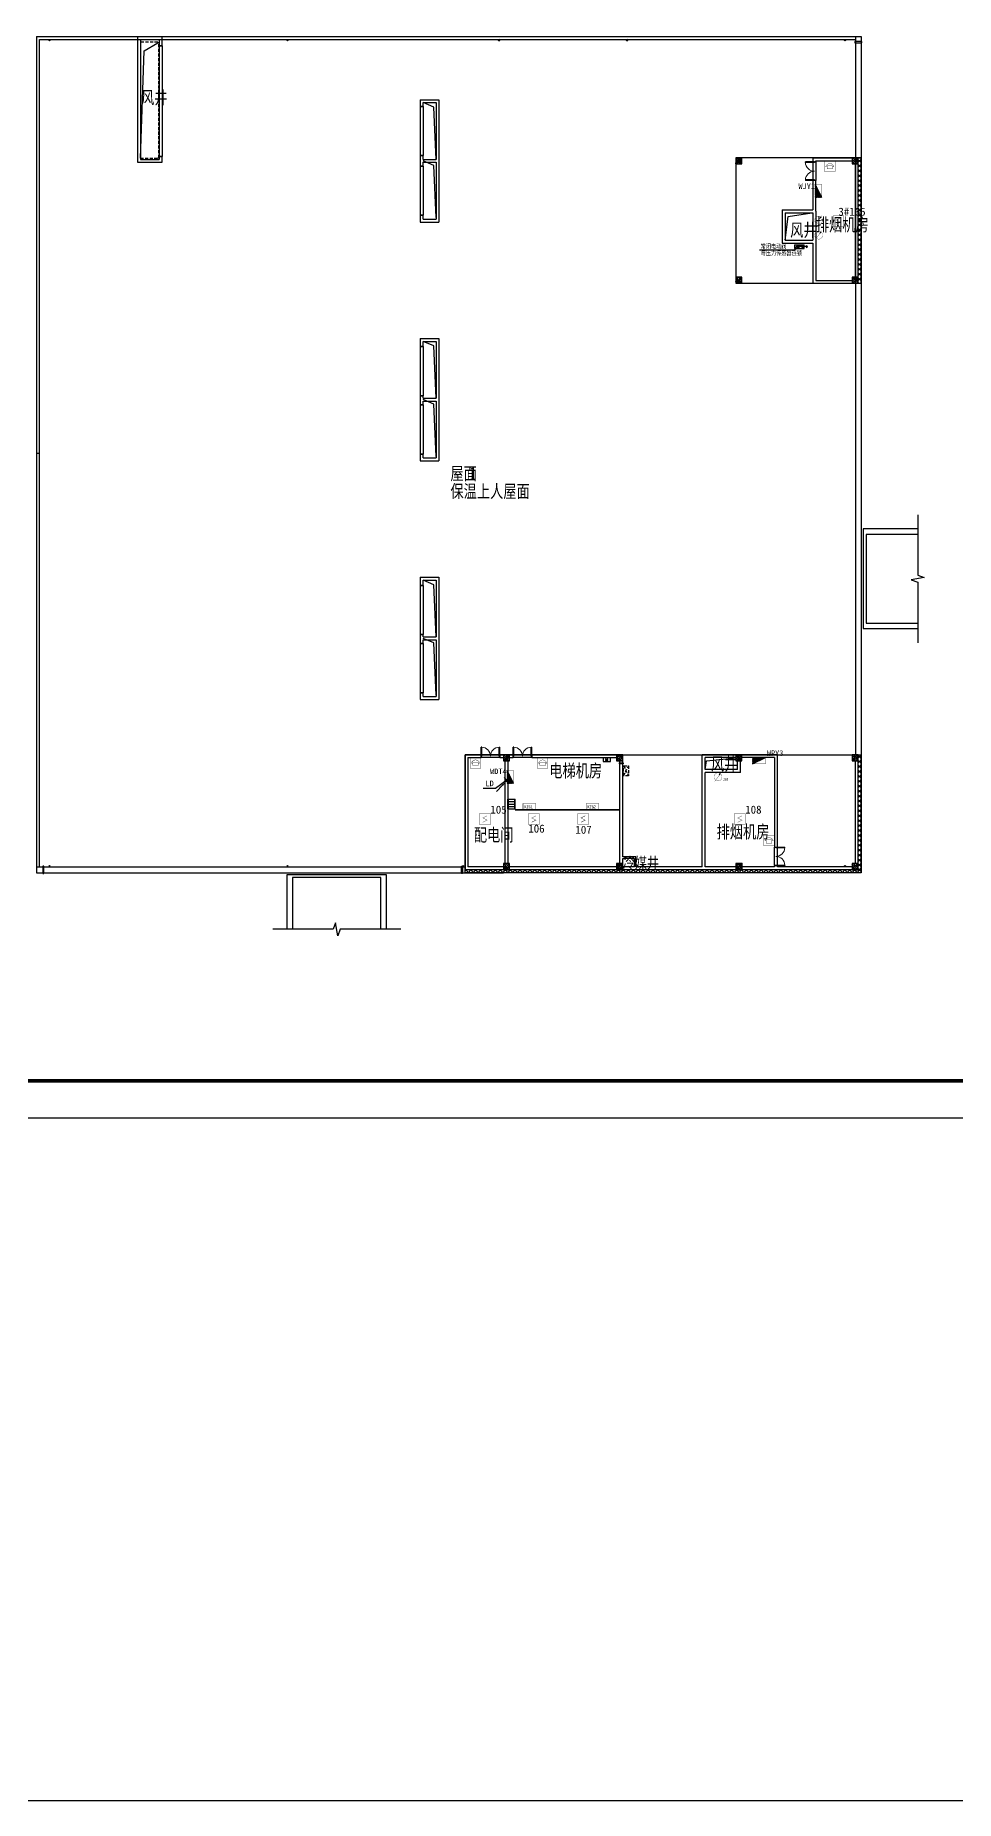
# Model space of a CAD drawing. Header units: millimetres. Extents: x -633009578 to 5705885, y -633235091 to 2571734.
# Drawn here: x 3353276 to 3428093, y 1575279 to 1718713 of the extents above; entities that cross this region are included whole.
import ezdxf
from ezdxf.enums import TextEntityAlignment as Align

# ---------------------------------------------------------------- set-up
doc = ezdxf.new("R2010")
doc.units = ezdxf.units.MM
doc.header["$LTSCALE"] = 1000
doc.header["$MEASUREMENT"] = 0
doc.linetypes.add('DASH', pattern=[0.35, 0.25, -0.1])
doc.linetypes.add('HIDDEN', pattern=[0.375, 0.25, -0.125])
doc.layers.get('0').update_dxf_attribs({"color": 9})
for name, color, linetype in [('000000000000电气', 7, 'Continuous'), ('3T_WOOD', 21, 'Continuous'), ('A-ABOV(投影线)', 154, 'HIDDEN'), ('A-COLUM(柱)', 255, 'Continuous'), ('A-DOOR(门）', 4, 'Continuous'), ('A-EQPM(设备)', 15, 'Continuous'), ('A-F-AREA(计算)', 5, 'Continuous'), ('A-HATH(填充)', 8, 'Continuous'), ('A-LM-QPM(设备)', 8, 'Continuous'), ('A-LM-RAIL(栏杆)', 167, 'Continuous'), ('A-OTHER(其它)', 192, 'Continuous'), ('A-ROOF(屋顶)', 11, 'Continuous'), ('A-ROOF-G(钢构)', 25, 'Continuous'), ('A-ST(雨水管)', 161, 'Continuous'), ('A-TEXT(房间)', 243, 'Continuous'), ('A-WALL(墙)', 255, 'Continuous'), ('A-WINDOW（窗）', 4, 'Continuous'), ('DIM_SYMB', 3, 'Continuous'), ('WALL', 9, 'Continuous'), ('电-弱电平面-箭头', 3, 'Continuous'), ('电-强电平面-标注', 3, 'Continuous'), ('设备-消防', 3, 'Continuous'), ('设备-箱柜', 3, 'Continuous'), ('院图签、封面151013$0$PUB_TITLE', 153, 'Continuous'), ('院图签、封面151013$0$图签文字', 4, 'Continuous')]:
    doc.layers.add(name, color=color, linetype=linetype)
doc.styles.add('_TCH', font='simhei.ttf', dxfattribs={"width": 0.75, "bigfont": 'hztxt.shx'})
doc.styles.add('_TCH_DIM', font='simhei.ttf', dxfattribs={"width": 0.8, "bigfont": 'hztxt.shx'})
doc.styles.add('ELEC-DIM', font='simhei.ttf')
doc.styles.add('IDQSTYLE', font='simhei.ttf', dxfattribs={"width": 0.707, "bigfont": 'hztxt.shx'})
doc.styles.add('ros', font='simhei.ttf', dxfattribs={"width": 0.8, "bigfont": 'hztxt.shx'})
doc.styles.get("Standard").update_dxf_attribs({"font": 'simhei.ttf', "bigfont": 'hztxt.shx'})
doc.styles.add('TXT', font='simhei.ttf', dxfattribs={"width": 0.8, "bigfont": 'hztxt.shx'})
doc.styles.add('宋体', font='simhei.ttf')
doc.styles.add('院图签、封面151013$0$-宋体', font='simhei.ttf', dxfattribs={"width": 0.8})
pattern_1 = [(45, (1334077.49, 677101.1), (-200.000203, 200.000203), []), (135, (1334077.49, 677101.1), (-200.000203, -200.000203), [])]

# ---------------------------------------------------------------- blocks, each defined once
blk = doc.blocks.new('HC001224')
at = {"color": 0, "linetype": 'Continuous', "const_width": 0.2}
blk.add_lwpolyline([(-3.125, 3.125), (3.125, 3.125), (3.125, -3.125), (-3.125, -3.125)], close=True, dxfattribs=at)
blk.add_lwpolyline([(1.25, 1.875), (-1.25, 0.625), (1.25, -0.625), (-1.25, -1.875)], dxfattribs=at)
at = {"color": 0, "style": 'IDQSTYLE', "width": 0.7}
blk.add_attdef('PSFHATT', (5.125, -3.125), '', height=2.5, dxfattribs=at)
blk = doc.blocks.new('00000561Cent_UP')
at = {"color": 0, "linetype": 'ByBlock', "lineweight": -2}
blk.add_line((175, -175), (-175, 175), dxfattribs=at)
for radius in [55.4, 37.5, 26.8]:
    blk.add_circle((0, 0), radius, dxfattribs=at)
blk = doc.blocks.new('00000561Cent_DN')
at = {"color": 0, "linetype": 'ByBlock', "lineweight": -2}
blk.add_line((175, 175), (-175, -175), dxfattribs=at)
for radius in [55.4, 37.5, 26.8]:
    blk.add_circle((0, 0), radius, dxfattribs=at)
blk = doc.blocks.new('00000561Cent')
blk.add_line((0, 250), (0, -250))
blk = doc.blocks.new('00000561Body')
at = {"color": 0, "linetype": 'ByBlock', "lineweight": -2}
for p, q in [((-250, -500), (-250, 500)), ((250, 500), (-250, 500)), ((250, -500), (250, 500)), ((-250, -500), (250, -500))]:
    blk.add_line(p, q, dxfattribs=at)
blk.add_line((0, 500), (0, 0))
blk = doc.blocks.new('00000561Hand')
blk.add_line((0, 250), (0, 0))
at = {"color": 0, "linetype": 'ByBlock', "lineweight": -2}
blk.add_circle((0, 350), 100, dxfattribs=at)
blk = doc.blocks.new('HC001303')
at = {"color": 0, "linetype": 'Continuous'}
blk.add_line((1.1, 1.5), (1.7, 2.6), dxfattribs=at)
at = {"color": 0, "linetype": 'Continuous', "const_width": 0.2}
blk.add_lwpolyline([(0, -3.1, 0.198912), (2.2, -2.2, 0.198912), (3.1, 0, 0.198912), (2.2, 2.2, 0.198912), (0, 3.1, 0.198912), (-2.2, 2.2, 0.198912), (-3.1, 0, 0.198912), (-2.2, -2.2, 0.198912)], format="xyb", close=True, dxfattribs=at)
blk.add_lwpolyline([(-2.5, -3.3), (2.5, 3.3)], dxfattribs=at)
at = {"color": 0, "style": 'IDQSTYLE', "width": 0.7}
for tag, p in [('280', (4.1, -2.9)), ('PSFHATT', (5.1, -3.3))]:
    blk.add_attdef(tag, p, '', height=2, dxfattribs=at)
blk = doc.blocks.new('HC001304')
at = {"color": 0, "linetype": 'Continuous'}
blk.add_line((1.1, 1.5), (1.7, 2.6), dxfattribs=at)
at = {"color": 0, "linetype": 'Continuous', "const_width": 0.2}
blk.add_lwpolyline([(0, -3.1, 0.198912), (2.2, -2.2, 0.198912), (3.1, 0, 0.198912), (2.2, 2.2, 0.198912), (0, 3.1, 0.198912), (-2.2, 2.2, 0.198912), (-3.1, 0, 0.198912), (-2.2, -2.2, 0.198912)], format="xyb", close=True, dxfattribs=at)
blk.add_lwpolyline([(-2.5, -3.3), (2.5, 3.3)], dxfattribs=at)
at = {"color": 0, "style": 'IDQSTYLE', "width": 0.7}
blk.add_attdef('PSFHATT', (5.1, -3.3), '', height=2.5, dxfattribs=at)
blk = doc.blocks.new('*X123')
at = {"color": 0, "linetype": 'Continuous'}
for p, q in [((232.6, 320), (232.9, 320.3)), ((233, 320), (233.8, 320.8)), ((233.4, 320), (234.6, 321.2)), ((233.9, 320), (235.5, 321.6)), ((234.3, 320), (236.3, 322)), ((234.7, 320), (237.2, 322.5)), ((235.1, 320), (238, 322.9)), ((235.6, 320), (238.9, 323.3)), ((236, 320), (239.7, 323.7)), ((236.4, 320), (240.6, 324.2)), ((236.8, 320), (241.4, 324.6)), ((237.3, 320), (242.3, 325)), ((237.7, 320), (242.3, 324.6)), ((238.1, 320), (242.3, 324.1)), ((238.5, 320), (242.3, 323.7)), ((239, 320), (242.3, 323.3)), ((239.4, 320), (242.3, 322.9)), ((239.8, 320), (242.3, 322.5)), ((240.2, 320), (242.3, 322)), ((240.7, 320), (242.3, 321.6)), ((241.1, 320), (242.3, 321.2)), ((241.5, 320), (242.3, 320.8)), ((241.9, 320), (242.3, 320.3))]:
    blk.add_line(p, q, dxfattribs=at)
blk = doc.blocks.new('HC000431')
at = {"color": 0, "linetype": 'Continuous'}
blk.add_line((5, 2.5), (-5, -2.5), dxfattribs=at)
at = {"color": 0, "linetype": 'Continuous', "const_width": 0.3}
for points in [[(5, 2.5), (-5, 2.5), (-5, -2.5)], [(-5, -2.5), (5, -2.5), (5, 2.5)]]:
    blk.add_lwpolyline(points, dxfattribs=at)
at = {"color": 0, "linetype": 'Continuous'}
blk.add_blockref('*X123', (-237.3, -322.5), dxfattribs=at)
at = {"color": 0, "style": 'IDQSTYLE', "width": 0.7}
blk.add_attdef('PSFHATT', (7, -2.5), '', height=2.5, dxfattribs=at)
blk = doc.blocks.new('HC001527')
at = {"color": 0, "linetype": 'Continuous', "const_width": 0.3}
blk.add_lwpolyline([(5, 2.5), (-5, 2.5), (-5, -2.5), (5, -2.5)], close=True, dxfattribs=at)
at = {"color": 0, "style": 'IDQSTYLE', "width": 0.7}
for tag, p in [('AE', (-1.5, -1.25)), ('PSFHATT', (7, -2.5))]:
    blk.add_attdef(tag, p, '', height=2.5, dxfattribs=at)
blk = doc.blocks.new('HC001230')
at = {"color": 0, "linetype": 'Continuous', "const_width": 0.2}
blk.add_lwpolyline([(-3.1, 3.1), (3.1, 3.1), (3.1, -3.1), (-3.1, -3.1)], close=True, dxfattribs=at)
for points in [[(-2.4, -0.3, -0.135972), (-1.7, 0.8, -0.198912)], [(-1.7, 0.8, -0.198912), (0, 1.6, -0.198912), (1.8, 0.8, -0.135972), (2.4, -0.3, -0.198912)]]:
    blk.add_lwpolyline(points, format="xyb", dxfattribs=at)
for points in [[(-1.6, 0.3), (1.6, 0.3), (1.6, -1.6), (-1.6, -1.6), (-1.6, 0.3)], [(-2.4, -0.3), (-1.6, -0.3)], [(1.6, -0.3), (2.4, -0.3)]]:
    blk.add_lwpolyline(points, dxfattribs=at)
at = {"color": 0, "style": 'IDQSTYLE', "width": 0.7}
blk.add_attdef('PSFHATT', (5.1, -3.1), '', height=2.5, dxfattribs=at)
blk = doc.blocks.new('建筑图框_A1')
at = {"layer": '院图签、封面151013$0$PUB_TITLE'}
blk.add_lwpolyline([(0, 0), (84100, 0), (84100, 59400), (0, 59400)], close=True, dxfattribs=at)
at = {"layer": '院图签、封面151013$0$PUB_TITLE', "const_width": 100}
blk.add_lwpolyline([(2500, 1000), (83100, 1000), (83100, 58400), (2500, 58400)], close=True, dxfattribs=at)
at = {"layer": '院图签、封面151013$0$图签文字', "color": 6, "style": '院图签、封面151013$0$-宋体'}
for tag, height, width, p in [('工程主持人', 400, 0.8, (79991, 29506)), ('审定', 400, 0.8, (79991, 28706)), ('审核', 400, 0.8, (79991, 27906)), ('专业负责人', 400, 0.8, (79991, 27106)), ('校对', 400, 0.8, (79991, 26306)), ('设计', 400, 0.8, (79991, 25506)), ('方案设计人', 400, 0.8, (79991, 24707)), ('工程编号', 300, 0.7, (81000, 8700)), ('版次', 300, 0.7, (78738, 3006)), ('日期', 300, 0.7, (82038, 3000)), ('比例', 300, 0.7, (78738, 2200)), ('图号_X施', 300, 0.7, (81538, 2200)), ('图号', 200, 0.7, (82538, 2400)), ('图号_总数', 200, 0.7, (82538, 2000))]:
    blk.add_attdef(tag, text='', height=height, dxfattribs=dict(at, width=width)).set_placement(p, align=Align.MIDDLE_CENTER)
at = {"layer": '院图签、封面151013$0$图签文字', "color": 6, "style": '院图签、封面151013$0$-宋体', "width": 0.7}
for tag, p in [('建设单位_001', (80936, 7446)), ('工程名称_001', (80934, 6045)), ('图名_001', (79743, 4060))]:
    blk.add_attdef(tag, p, '', height=300, dxfattribs=at)
blk = doc.blocks.new('*X126')
at = {"color": 0, "linetype": 'Continuous'}
for p, q in [((192.6, 446.7), (193.9, 448.1)), ((192.7, 446.4), (194.3, 448)), ((192.7, 447.2), (193.4, 448)), ((192.8, 446.1), (194.6, 447.8)), ((193, 445.9), (194.8, 447.6)), ((193.3, 445.7), (194.9, 447.4)), ((193.6, 445.6), (195.1, 447.1)), ((194, 445.6), (195.1, 446.7))]:
    blk.add_line(p, q, dxfattribs=at)
blk = doc.blocks.new('HC001447')
at = {"color": 0, "linetype": 'Continuous'}
blk.add_line((-5.47, -5.53), (-2.36, -2.36), dxfattribs=at)
blk.add_lwpolyline([(-2.36, -2.36, 0.8, 0, 0), (-0.41, -0.47, 0, 0, 0)], format="xyseb", dxfattribs=at)
blk.add_circle((0, 0), 0.625, dxfattribs=at)
at = {"color": 0, "linetype": 'Continuous', "xscale": 0.5, "yscale": 0.5, "zscale": 0.5}
blk.add_blockref('*X126', (-96.92, -223.41), dxfattribs=at)
at = {"color": 0, "style": 'IDQSTYLE', "width": 0.7}
blk.add_attdef('PSFHATT', (2.63, -5.53), '', height=2.5, dxfattribs=at)
blk = doc.blocks.new('31231')
at = {"layer": 'A-EQPM(设备)', "linetype": 'DASH', "ltscale": 500}
blk.add_lwpolyline([(46924, 1033154), (47004, 1033154), (47004, 1032854), (46924, 1032854)], close=True, dxfattribs=at)
blk.add_lwpolyline([(46964, 1033204), (46964, 1032804)], dxfattribs=at)
blk = doc.blocks.new('VdFDAFDFfasdgfswgre')
at = {"layer": 'A-LM-QPM(设备)'}
for p, q in [((-19, -406), (32, -220)), ((5, -413), (-19, -406)), ((27, -333), (5, -413)), ((49, -324), (27, -333)), ((27, -333), (49, -324)), ((67, -430), (27, -333)), ((32, -220), (56, -226)), ((56, -226), (37, -296)), ((37, -296), (49, -324)), ((49, -324), (126, -246)), ((153, -253), (59, -349)), ((59, -349), (98, -438)), ((98, -438), (67, -430)), ((126, -246), (153, -253))]:
    blk.add_line(p, q, dxfattribs=at)
blk.add_lwpolyline([(0, 0), (289, -80), (130, -658), (-159, -578)], close=True, dxfattribs=at)
blk = doc.blocks.new('1fdasdas')
at = {"layer": 'A-EQPM(设备)', "linetype": 'DASH'}
for p, q in [((800, 0), (0, 400)), ((0, 0), (800, 400))]:
    blk.add_line(p, q, dxfattribs=at)
blk.add_lwpolyline([(0, 400), (800, 400), (800, 0), (0, 0)], close=True, dxfattribs=at)
at = {"layer": 'A-EQPM(设备)', "style": '_TCH_DIM', "width": 0.705882}
blk.add_text('A.C', height=204, dxfattribs=at).set_placement((240, 108))
blk = doc.blocks.new('$DorLib2D$00000002')
for p, q in [((-0.5, 0), (-0.5, 0.4875)), ((-0.475, 0.4875), (-0.5, 0.4875)), ((-0.475, 0), (-0.475, 0.4875)), ((0.475, 0), (0.475, 0.4875)), ((0.475, 0.4875), (0.5, 0.4875)), ((0.5, 0), (0.5, 0.4875)), ((-0.5, 0), (-0.475, 0)), ((0.5, 0), (0.475, 0))]:
    blk.add_line(p, q)
at = {"lineweight": 13}
for centre, start, end in [((-0.4875, 0), 0, 88.530716), ((0.4875, 0), 91.469284, 180)]:
    blk.add_arc(centre, 0.4875, start, end, dxfattribs=at)
blk = doc.blocks.new('_FZH')
h = blk.add_hatch()
h.set_pattern_fill('钢筋混凝土', color=256, scale=0.1, style=0)
h.set_pattern_definition([(45, (0, 0), (-0.17678, 0.17678), []), (50, (0, 0), (0.71726, -0.06275), [0.075, -0.825]), (355, (0, 0), (-0.13875, 0.7522), [0.06, -0.66]), (100.45, (0.0598, -0.0052), (0.5785, 0.68944), [0.06374, -0.70114]), (46.18, (0, 0.2), (1.0672, -0.1655), [0.1125, -1.2375]), (96.64, (0.0889, 0.1862), (0.9347, 0.9741), [0.0956, -1.0517]), (351.18, (0, 0.2), (0.9347, 0.9741), [0.09, -0.99]), (21, (0.1, 0.15), (0.5969, -0.4026), [0.075, -0.825]), (326, (0.1, 0.15), (0.2433, 0.72515), [0.06, -0.66]), (71.45, (0.14974, 0.11645), (0.8402, 0.32253), [0.06374, -0.70114]), (37.5, (0, 0), (0.01216, 0.33289), [0, -0.652, 0, -0.67, 0, -0.6625]), (7.5, (0, 0), (0.26307, 0.39441), [0, -0.382, 0, -0.637, 0, -0.2525]), (-32.5, (-0.223, 0), (0.53382, -0.022555), [0, -0.25, 0, -0.78, 0, -1.035]), (-42.5, (-0.323, 0), (0.58319, 0.1001), [0, -0.325, 0, -0.518, 0, -0.735])])
h.paths.add_polyline_path([(-0.5, -0.5), (0.5, -0.5), (0.5, 0.5), (-0.5, 0.5)])
blk.add_lwpolyline([(-0.5, -0.5), (0.5, -0.5), (0.5, 0.5), (-0.5, 0.5)], close=True)

msp = doc.modelspace()

# ---------------------------------------------------------------- hatches: boundary and pattern name
at = {"layer": 'A-HATH(填充)'}
h = msp.add_hatch(dxfattribs=at)
h.set_pattern_fill('多孔材料', color=256, scale=100, style=0)
h.set_pattern_definition(pattern_1)
h.paths.add_polyline_path([(3420416, 1698563.5), (3420416, 1708763.5), (3420176, 1708763.5), (3420176, 1698563.5)])
h = msp.add_hatch(dxfattribs=at)
h.set_pattern_fill('多孔材料', color=256, scale=100, style=0)
h.set_pattern_definition(pattern_1)
h.paths.add_polyline_path([(3420176, 1650913.5), (3420416, 1650673.5), (3420416, 1660263.5), (3420176, 1660263.5)])
h = msp.add_hatch(dxfattribs=at)
h.set_pattern_fill('多孔材料', color=256, scale=100, style=0)
h.set_pattern_definition(pattern_1)
h.paths.add_polyline_path([(3420416, 1650673.5), (3420176, 1650913.5), (3388206, 1650913.5), (3388206, 1650673.5)])

# ---------------------------------------------------------------- linework, layer by layer
at = {"layer": '3T_WOOD'}
msp.add_lwpolyline([(2149863.9, 2571734.1), (4312712.4, 2571734.1), (4312712.4, 1575278.9), (2149863.9, 1575278.9)], close=True, dxfattribs=at)
at = {"layer": 'A-ABOV(投影线)'}
msp.add_lwpolyline([(3361826, 1718213.5), (3361826, 1708738.5), (3363226, 1708738.5), (3363226, 1708763.5), (3363326, 1708763.5), (3363326, 1714738.5), (3363326, 1718113.5), (3363226, 1718113.5), (3363226, 1718163.5), (3361826, 1718163.5)], dxfattribs=at)
at = {"layer": 'A-DOOR(门）'}
for p, q in [((3416486, 1708423.5), (3416486, 1706923.5)), ((3416726, 1708423.5), (3416726, 1706923.5)), ((3391026, 1660263.5), (3389526, 1660263.5)), ((3391026, 1660023.5), (3389526, 1660023.5)), ((3393626, 1660263.5), (3392126, 1660263.5)), ((3393626, 1660023.5), (3392126, 1660023.5)), ((3413356, 1651253.5), (3413356, 1652753.5)), ((3413596, 1651253.5), (3413596, 1652753.5))]:
    msp.add_line(p, q, dxfattribs=at)
at = {"layer": 'A-F-AREA(计算)'}
for points in [[(3420416, 1708763.5), (3410208.4, 1708763.5), (3410208.4, 1698563.5), (3420416, 1698563.5)], [(3388206, 1660263.5), (3420416, 1660263.5), (3420416, 1650673.5), (3388206, 1650673.5)], [(3388206, 1660263.5), (3420416, 1660263.5), (3420416, 1650673.5), (3388206, 1650673.5)]]:
    msp.add_lwpolyline(points, close=True, dxfattribs=at)
at = {"layer": 'A-LM-QPM(设备)'}
for points in [[(3420466, 1718113.5), (3420466, 1718213.5), (3419886, 1718213.5), (3419886, 1718113.5)], [(3353976, 1651203.5), (3353876, 1651203.5), (3353876, 1650623.5), (3353976, 1650623.5)], [(3387913.7, 1651203.5), (3388013.7, 1651203.5), (3388013.7, 1650623.5), (3387913.7, 1650623.5)]]:
    msp.add_lwpolyline(points, close=True, dxfattribs=at)
at = {"layer": 'A-LM-RAIL(栏杆)'}
for points in [[(3392296, 1655818.5), (3400786, 1655818.5)], [(3392296, 1655788.5), (3400786, 1655788.5)]]:
    msp.add_lwpolyline(points, dxfattribs=at)
at = {"layer": 'A-OTHER(其它)'}
for points in [[(3361826, 1708738.5), (3362138.2, 1717462.2), (3363226, 1718113.5)], [(3385851, 1708633.5), (3385674.1, 1712878.4), (3384801, 1713243.5)], [(3385851, 1703903.5), (3385674.1, 1708148.4), (3384801, 1708513.5)], [(3414226, 1702063.5), (3414471.8, 1703993.2), (3416410, 1704293.5)], [(3385851, 1689233.5), (3385674.1, 1693478.4), (3384801, 1693843.5)], [(3385851, 1684503.5), (3385674.1, 1688748.4), (3384801, 1689113.5)], [(3385851, 1669833.5), (3385674.1, 1674078.4), (3384801, 1674443.5)], [(3385851, 1665103.5), (3385674.1, 1669348.4), (3384801, 1669713.5)], [(3407726, 1659063.5), (3407835.6, 1659779.2), (3410226, 1660013.5)]]:
    msp.add_lwpolyline(points, dxfattribs=at)
at = {"layer": 'A-ROOF(屋顶)'}
for p, q in [((3419936, 1718613.5), (3419936, 1660263.5)), ((3420416, 1718613.5), (3420416, 1660263.5)), ((3353376, 1651153.5), (3388206, 1651153.5)), ((3353376, 1650673.5), (3391326, 1650673.5))]:
    msp.add_line(p, q, dxfattribs=at)
for points in [[(3353376, 1718613.5), (3353376, 1650673.5)], [(3353376, 1718613.5), (3420416, 1718613.5)], [(3353616, 1651153.5), (3353616, 1718373.5), (3419936, 1718373.5)], [(3353376, 1684763.5), (3353616, 1684763.5)], [(3425003.8, 1678603.5), (3420576, 1678603.5), (3420576, 1670523.5), (3425003.8, 1670523.5)], [(3425003.8, 1678163.5), (3420816, 1678163.5), (3420816, 1670963.5), (3425003.8, 1670963.5)], [(3381816, 1646085.7), (3381816, 1650513.5), (3373736, 1650513.5), (3373736, 1646085.7)], [(3381376, 1646085.7), (3381376, 1650273.5), (3374176, 1650273.5), (3374176, 1646085.7)]]:
    msp.add_lwpolyline(points, dxfattribs=at)
at = {"layer": 'A-ROOF-G(钢构)'}
for points in [[(3391696, 1655853.5), (3391696, 1656653.5)], [(3391696, 1656653.5), (3392296, 1656653.5)], [(3391696, 1655853.5), (3392296, 1655853.5)], [(3391746, 1655853.5), (3391746, 1656653.5)], [(3391746, 1656453.5), (3392246, 1656453.5)], [(3391746, 1656253.5), (3392246, 1656253.5)], [(3391746, 1656053.5), (3392246, 1656053.5)], [(3392246, 1655853.5), (3392246, 1656653.5)], [(3392296, 1655853.5), (3392296, 1656653.5)]]:
    msp.add_lwpolyline(points, dxfattribs=at)
at = {"layer": 'A-ST(雨水管)'}
for points in [[(3354426, 1718373.5, 1), (3354426, 1718273.5, 1)], [(3373776, 1718373.5, -1), (3373776, 1718273.5, -1)], [(3373776, 1718373.5, 1), (3373776, 1718273.5, 1)], [(3390976, 1718373.5, 1), (3390976, 1718273.5, 1)], [(3390976, 1718373.5, -1), (3390976, 1718273.5, -1)], [(3401376, 1718373.5, -1), (3401376, 1718273.5, -1)], [(3401376, 1718373.5, 1), (3401376, 1718273.5, 1)], [(3419086, 1718273.5, -1), (3419086, 1718373.5, -1)], [(3354426, 1651153.5, -1), (3354426, 1651253.5, -1)], [(3373776, 1651153.5, 1), (3373776, 1651253.5, 1)], [(3373776, 1651153.5, -1), (3373776, 1651253.5, -1)], [(3388052.9, 1651153.5, 1), (3388052.9, 1651253.5, 1)], [(3402230.1, 1651153.5, 1), (3402230.1, 1651253.5, 1)], [(3402230.1, 1651153.5, -1), (3402230.1, 1651253.5, -1)], [(3419086, 1651153.5, -1), (3419086, 1651253.5, -1)]]:
    msp.add_lwpolyline(points, format="xyb", close=True, dxfattribs=at)
at = {"layer": 'A-WALL(墙)'}
for p, q in [((3361586, 1718613.5), (3363596, 1718613.5)), ((3361586, 1718613.5), (3361586, 1708393.5)), ((3361826, 1718373.5), (3363356, 1718373.5)), ((3361826, 1718373.5), (3361826, 1708633.5)), ((3363356, 1718373.5), (3363356, 1717863.5)), ((3363596, 1717863.5), (3363596, 1718613.5)), ((3363356, 1717863.5), (3363596, 1717863.5)), ((3384561, 1713483.5), (3384561, 1712938.5)), ((3384561, 1713483.5), (3386091, 1713483.5)), ((3384561, 1712938.5), (3384801, 1712938.5)), ((3384801, 1712938.5), (3384801, 1713243.5)), ((3384801, 1713243.5), (3385851, 1713243.5)), ((3385851, 1713243.5), (3385851, 1708633.5)), ((3386091, 1713483.5), (3386091, 1708513.5)), ((3361586, 1708393.5), (3363596, 1708393.5)), ((3361826, 1708633.5), (3363356, 1708633.5)), ((3363596, 1708863.5), (3363356, 1708863.5)), ((3363356, 1708863.5), (3363356, 1708633.5)), ((3363596, 1708393.5), (3363596, 1708863.5)), ((3384801, 1708938.5), (3384561, 1708938.5)), ((3384561, 1708938.5), (3384561, 1708513.5)), ((3384561, 1708513.5), (3384561, 1708088.5)), ((3384801, 1708633.5), (3384801, 1708938.5)), ((3384801, 1708633.5), (3385851, 1708633.5)), ((3384801, 1708088.5), (3384801, 1708393.5)), ((3384801, 1708393.5), (3385851, 1708393.5)), ((3385851, 1708393.5), (3385851, 1703783.5)), ((3386091, 1708513.5), (3386091, 1703543.5)), ((3416486, 1708763.5), (3419676, 1708763.5)), ((3416486, 1708763.5), (3416486, 1708423.5)), ((3416486, 1708423.5), (3416726, 1708423.5)), ((3416726, 1708523.5), (3419676, 1708523.5)), ((3416726, 1708423.5), (3416726, 1708523.5)), ((3384561, 1708088.5), (3384801, 1708088.5)), ((3416726, 1706923.5), (3416486, 1706923.5)), ((3416486, 1706923.5), (3416486, 1704533.5)), ((3416726, 1704413.5), (3416726, 1706923.5)), ((3419936, 1699063.5), (3419936, 1708263.5)), ((3420176, 1699063.5), (3420176, 1708263.5)), ((3384801, 1704088.5), (3384561, 1704088.5)), ((3384561, 1704088.5), (3384561, 1703543.5)), ((3384801, 1703783.5), (3384801, 1704088.5)), ((3413986, 1704533.5), (3416486, 1704533.5)), ((3413986, 1704533.5), (3413986, 1701823.5)), ((3414226, 1704293.5), (3416486, 1704293.5)), ((3414226, 1704293.5), (3414226, 1702063.5)), ((3416486, 1704293.5), (3416486, 1702063.5)), ((3416726, 1704413.5), (3416726, 1701943.5)), ((3384561, 1703543.5), (3386091, 1703543.5)), ((3384801, 1703783.5), (3385851, 1703783.5)), ((3413986, 1701823.5), (3416486, 1701823.5)), ((3414226, 1702063.5), (3416486, 1702063.5)), ((3416486, 1701823.5), (3416486, 1698563.5)), ((3416726, 1701943.5), (3416726, 1698803.5)), ((3416486, 1698563.5), (3419676, 1698563.5)), ((3416726, 1698803.5), (3419676, 1698803.5)), ((3384561, 1694083.5), (3384561, 1693418.5)), ((3384561, 1694083.5), (3386091, 1694083.5)), ((3386091, 1694083.5), (3386091, 1689113.5)), ((3384561, 1693418.5), (3384801, 1693418.5)), ((3384801, 1693418.5), (3384801, 1693843.5)), ((3384801, 1693843.5), (3385851, 1693843.5)), ((3385851, 1693843.5), (3385851, 1689233.5)), ((3384801, 1689418.5), (3384561, 1689418.5)), ((3384561, 1689418.5), (3384561, 1689113.5)), ((3384561, 1689113.5), (3384561, 1688688.5)), ((3384561, 1688688.5), (3384801, 1688688.5)), ((3384801, 1689233.5), (3384801, 1689418.5)), ((3384801, 1689233.5), (3385851, 1689233.5)), ((3384801, 1688688.5), (3384801, 1688993.5)), ((3384801, 1688993.5), (3385851, 1688993.5)), ((3385851, 1688993.5), (3385851, 1684383.5)), ((3386091, 1689113.5), (3386091, 1684143.5)), ((3384801, 1684688.5), (3384561, 1684688.5)), ((3384561, 1684688.5), (3384561, 1684143.5)), ((3384561, 1684143.5), (3386091, 1684143.5)), ((3384801, 1684383.5), (3384801, 1684688.5)), ((3384801, 1684383.5), (3385851, 1684383.5)), ((3384561, 1674683.5), (3384561, 1674018.5)), ((3384561, 1674683.5), (3386091, 1674683.5)), ((3384561, 1674018.5), (3384801, 1674018.5)), ((3384801, 1674018.5), (3384801, 1674443.5)), ((3384801, 1674443.5), (3385851, 1674443.5)), ((3385851, 1674443.5), (3385851, 1669833.5)), ((3386091, 1674683.5), (3386091, 1669713.5)), ((3384801, 1670018.5), (3384561, 1670018.5)), ((3384561, 1670018.5), (3384561, 1669713.5)), ((3384561, 1669713.5), (3384561, 1669288.5)), ((3384801, 1669833.5), (3384801, 1670018.5)), ((3384801, 1669833.5), (3385851, 1669833.5)), ((3384801, 1669288.5), (3384801, 1669593.5)), ((3384801, 1669593.5), (3385851, 1669593.5)), ((3385851, 1669593.5), (3385851, 1664983.5)), ((3386091, 1669713.5), (3386091, 1664743.5)), ((3384561, 1669288.5), (3384801, 1669288.5)), ((3384801, 1665288.5), (3384561, 1665288.5)), ((3384561, 1665288.5), (3384561, 1664743.5)), ((3384801, 1664983.5), (3384801, 1665288.5)), ((3384561, 1664743.5), (3386091, 1664743.5)), ((3384801, 1664983.5), (3385851, 1664983.5)), ((3388206, 1660263.5), (3388206, 1650913.5)), ((3389526, 1660263.5), (3388206, 1660263.5)), ((3388446, 1660023.5), (3388446, 1651153.5)), ((3388446, 1660023.5), (3389526, 1660023.5)), ((3389526, 1660023.5), (3389526, 1660263.5)), ((3391326, 1660263.5), (3391026, 1660263.5)), ((3391026, 1660263.5), (3391026, 1660023.5)), ((3391026, 1660023.5), (3391326, 1660023.5)), ((3391456, 1659763.5), (3391456, 1651413.5)), ((3391696, 1659763.5), (3391696, 1651413.5)), ((3392126, 1660263.5), (3391826, 1660263.5)), ((3391826, 1660023.5), (3392126, 1660023.5)), ((3392126, 1660023.5), (3392126, 1660263.5)), ((3400526, 1660263.5), (3393626, 1660263.5)), ((3393626, 1660263.5), (3393626, 1660023.5)), ((3393626, 1660023.5), (3400526, 1660023.5)), ((3400786, 1651833.5), (3400786, 1659763.5)), ((3401026, 1651953.5), (3401026, 1659763.5)), ((3410208.4, 1660263.5), (3407486, 1660263.5)), ((3407486, 1658943.5), (3407486, 1660263.5)), ((3410208.4, 1660023.5), (3407726, 1660023.5)), ((3407726, 1659063.5), (3407726, 1660023.5)), ((3410356, 1659063.5), (3410356, 1659763.5)), ((3410596, 1658823.5), (3410596, 1659763.5)), ((3413596, 1660263.5), (3410708.4, 1660263.5)), ((3413356, 1660023.5), (3410708.4, 1660023.5)), ((3413356, 1660023.5), (3413356, 1652753.5)), ((3413596, 1652753.5), (3413596, 1660263.5)), ((3419936, 1651413.5), (3419936, 1659763.5)), ((3420176, 1651413.5), (3420176, 1659763.5)), ((3407486, 1651153.5), (3407486, 1658943.5)), ((3410356, 1659063.5), (3407726, 1659063.5)), ((3407726, 1651153.5), (3407726, 1658823.5)), ((3410596, 1658823.5), (3407726, 1658823.5)), ((3413356, 1652753.5), (3413596, 1652753.5)), ((3391326, 1651153.5), (3388446, 1651153.5)), ((3391446, 1651313.5), (3391446, 1651313.5)), ((3391446, 1651173.5), (3391446, 1651173.5)), ((3391446, 1651033.5), (3391446, 1651033.5)), ((3400526, 1651153.5), (3391826, 1651153.5)), ((3400786, 1651413.5), (3400786, 1651833.5)), ((3400906, 1651313.5), (3400906, 1651313.5)), ((3400906, 1651173.5), (3400906, 1651173.5)), ((3400906, 1651033.5), (3400906, 1651033.5)), ((3401276, 1651953.5), (3401026, 1651953.5)), ((3401026, 1651833.5), (3401276, 1651833.5)), ((3401026, 1651413.5), (3401026, 1651833.5)), ((3401976, 1651153.5), (3401026, 1651153.5)), ((3401276, 1651833.5), (3401276, 1651953.5)), ((3402096, 1651953.5), (3401876, 1651953.5)), ((3401876, 1651953.5), (3401876, 1651833.5)), ((3401876, 1651833.5), (3401976, 1651833.5)), ((3401976, 1651153.5), (3401976, 1651833.5)), ((3402096, 1651153.5), (3402096, 1651953.5)), ((3407486, 1651153.5), (3402096, 1651153.5)), ((3410226, 1651153.5), (3407726, 1651153.5)), ((3413356, 1651153.5), (3410726, 1651153.5)), ((3413596, 1651253.5), (3413356, 1651253.5)), ((3413356, 1651253.5), (3413356, 1651153.5)), ((3413596, 1651153.5), (3413596, 1651253.5)), ((3419676, 1651153.5), (3413596, 1651153.5)), ((3391326, 1650913.5), (3388206, 1650913.5)), ((3400526, 1650913.5), (3391826, 1650913.5)), ((3401976, 1650913.5), (3401026, 1650913.5)), ((3407606, 1650913.5), (3401976, 1650913.5)), ((3410226, 1650913.5), (3407606, 1650913.5)), ((3413476, 1650913.5), (3410726, 1650913.5)), ((3419676, 1650913.5), (3413476, 1650913.5))]:
    msp.add_line(p, q, dxfattribs=at)
at = {"layer": 'A-WINDOW（窗）', "linetype": 'DASH'}
for p, q in [((3363596, 1717863.5), (3363356, 1717863.5)), ((3384801, 1712938.5), (3384561, 1712938.5)), ((3363356, 1708863.5), (3363596, 1708863.5)), ((3384561, 1708938.5), (3384801, 1708938.5)), ((3384801, 1708088.5), (3384561, 1708088.5)), ((3384561, 1704088.5), (3384801, 1704088.5)), ((3384801, 1693418.5), (3384561, 1693418.5)), ((3384561, 1689418.5), (3384801, 1689418.5)), ((3384801, 1688688.5), (3384561, 1688688.5)), ((3384561, 1684688.5), (3384801, 1684688.5)), ((3384801, 1674018.5), (3384561, 1674018.5)), ((3384561, 1670018.5), (3384801, 1670018.5)), ((3384801, 1669288.5), (3384561, 1669288.5)), ((3384561, 1665288.5), (3384801, 1665288.5)), ((3401276, 1651953.5), (3401276, 1651833.5)), ((3401876, 1651833.5), (3401876, 1651953.5))]:
    msp.add_line(p, q, dxfattribs=at)
at = {"layer": 'A-WINDOW（窗）'}
for p, q in [((3363356, 1717863.5), (3363356, 1708863.5)), ((3363596, 1717863.5), (3363596, 1708863.5)), ((3384561, 1712938.5), (3384561, 1708938.5)), ((3384801, 1712938.5), (3384801, 1708938.5)), ((3384561, 1708088.5), (3384561, 1704088.5)), ((3384801, 1708088.5), (3384801, 1704088.5)), ((3384561, 1693418.5), (3384561, 1689418.5)), ((3384801, 1693418.5), (3384801, 1689418.5)), ((3384561, 1688688.5), (3384561, 1684688.5)), ((3384801, 1688688.5), (3384801, 1684688.5)), ((3384561, 1674018.5), (3384561, 1670018.5)), ((3384801, 1674018.5), (3384801, 1670018.5)), ((3384561, 1669288.5), (3384561, 1665288.5)), ((3384801, 1669288.5), (3384801, 1665288.5)), ((3401876, 1651953.5), (3401276, 1651953.5)), ((3401876, 1651833.5), (3401276, 1651833.5))]:
    msp.add_line(p, q, dxfattribs=at)
at = {"layer": 'DIM_SYMB'}
for points in [[(3425003.8, 1679763.5), (3425003.8, 1674844.8), (3425528.8, 1674653.7), (3424478.8, 1674468.5), (3425003.8, 1674282.3), (3425003.8, 1669363.5)], [(3382976, 1646085.7), (3378057.3, 1646085.7), (3377866.2, 1645560.7), (3377681, 1646610.7), (3377494.8, 1646085.7), (3372576, 1646085.7)]]:
    msp.add_lwpolyline(points, dxfattribs=at)
at = {"layer": 'WALL'}
for p, q in [((3420176, 1698563.5), (3420176, 1708763.5)), ((3420176, 1708763.5), (3420416, 1708763.5)), ((3420416, 1698563.5), (3420416, 1708763.5)), ((3420176, 1698563.5), (3420416, 1698563.5)), ((3420176, 1650913.5), (3420176, 1660263.5)), ((3420176, 1660263.5), (3420416, 1660263.5)), ((3420416, 1650673.5), (3420416, 1660263.5)), ((3420176, 1650913.5), (3388206, 1650913.5)), ((3388206, 1650673.5), (3388206, 1650913.5)), ((3420416, 1650673.5), (3388206, 1650673.5))]:
    msp.add_line(p, q, dxfattribs=at)
at = {"layer": '电-强电平面-标注'}
for p, q in [((3391606.3, 1658196.7), (3390694.5, 1657516.5)), ((3391818.5, 1657984.5), (3391394.2, 1658408.8)), ((3390694.5, 1657516.5), (3389689.5, 1657516.5))]:
    msp.add_line(p, q, dxfattribs=at)
at = {"layer": '设备-消防'}
msp.add_lwpolyline([(3412149.9, 1701290.8), (3414967.3, 1701290.8), (3415424.8, 1701543.9)], dxfattribs=at)

# ---------------------------------------------------------------- block references
at = {"layer": 'A-COLUM(柱)', "xscale": 500, "yscale": 500, "zscale": 500}
for p in [(3410458.4, 1708513.5), (3419926, 1708513.5), (3410458.4, 1698813.5), (3419926, 1698813.5), (3391576, 1660013.5), (3400776, 1660013.5), (3410458.4, 1660013.5), (3419926, 1660013.5), (3391576, 1651163.5), (3400776, 1651163.5), (3410476, 1651163.5), (3419926, 1651163.5)]:
    msp.add_blockref('_FZH', p, dxfattribs=at)
at = {"layer": 'A-DOOR(门）', "extrusion": (0, 0, -1), "xscale": -1500, "yscale": 1500, "zscale": 1500, "rotation": 270}
msp.add_blockref('$DorLib2D$00000002', (-3416606, 1707673.5), dxfattribs=at)
at = {"layer": 'A-DOOR(门）', "extrusion": (0, 0, -1), "xscale": -1500, "yscale": 1500, "zscale": 1500}
msp.add_blockref('$DorLib2D$00000002', (-3390276, 1660143.5), dxfattribs=at)
at = {"layer": 'A-DOOR(门）', "xscale": -1500, "yscale": 1500, "zscale": 1500}
msp.add_blockref('$DorLib2D$00000002', (3392876, 1660143.5), dxfattribs=at)
at = {"layer": 'A-DOOR(门）', "xscale": -1500, "yscale": 1500, "zscale": 1500, "rotation": 270}
msp.add_blockref('$DorLib2D$00000002', (3413476, 1652003.5), dxfattribs=at)
at = {"layer": 'A-EQPM(设备)', "color": 6}
for name, p, rotation in [('31231', (4433910, 1612599.7), 89.99999999999999), ('1fdasdas', (3401102.5, 1659357.6), 270)]:
    msp.add_blockref(name, p, dxfattribs=dict(at, rotation=rotation))
at = {"layer": 'A-LM-QPM(设备)', "xscale": -1, "rotation": 254.6143401554673}
msp.add_blockref('VdFDAFDFfasdgfswgre', (3400024.9, 1659713.5), dxfattribs=at)
at = {"layer": '电-弱电平面-箭头', "color": 4, "xscale": 160, "yscale": 160, "zscale": 160}
msp.add_blockref('HC001447', (3391635.6, 1658167.4), dxfattribs=at)
at = {"layer": '设备-消防'}
for name, p, xscale, yscale, zscale in [('HC001230', (3417858.8, 1708077.4), 140, 140, 140), ('HC001304', (3416954.4, 1703699.1), 105, 105, 105), ('HC001224', (3418558.2, 1703619.9), 140, 140, 140), ('HC001304', (3416954.4, 1702479.8), 105, 105, 105), ('HC001230', (3389056.3, 1659615.9), 140, 140, 140), ('HC001230', (3394512.3, 1659615.9), 140, 140, 140), ('HC001224', (3389828.7, 1655036.4), 140, 140, 140), ('HC001224', (3393796.2, 1655036.4), 140, 140, 140), ('HC001224', (3397805.7, 1655036.4), 140, 140, 140), ('HC001224', (3410546.7, 1655036.4), 140, 140, 140), ('HC001230', (3412922.3, 1653300.4), 140, 140, 140)]:
    msp.add_blockref(name, p, dxfattribs=dict(at, xscale=xscale, yscale=yscale, zscale=zscale))
at = {"layer": '设备-消防', "rotation": 270}
for name, p, xscale, yscale in [('00000561Body', (3415377.5, 1701543.9, 3000), 0.6, 0.8), ('00000561Cent_DN', (3415177.5, 1701543.9, 3000), -0.6, 0.6), ('00000561Cent', (3415377.5, 1701543.9, 3000), -0.6, 0.8), ('00000561Cent_UP', (3415577.5, 1701543.9, 3000), -0.6, 0.6), ('00000561Hand', (3415777.5, 1701543.9, 3000), -0.6, 0.6)]:
    msp.add_blockref(name, p, dxfattribs=dict(at, xscale=xscale, yscale=yscale))
at = {"layer": '设备-消防'}
ref = msp.add_blockref('HC001303', (3408770.2, 1658458.2, 3000), dxfattribs=dict(at, xscale=105, yscale=105, zscale=105))
ref.add_attrib('280', '280', (3409201.7, 1658158.4, 3000), dxfattribs={"layer": '0', "color": 0, "height": 210, "width": 0.8})
at = {"layer": '设备-箱柜', "xscale": 3, "yscale": 3}
msp.add_blockref('建筑图框_A1', (3229655.4, 1630763.7, 0), dxfattribs=at)
at = {"layer": '设备-箱柜', "xscale": 105, "yscale": 105, "zscale": 105}
for p, rotation in [((3416938, 1706073.5), 270), ((3412106.5, 1659779.5), 180), ((3391884.5, 1658448.5), 270)]:
    msp.add_blockref('HC000431', p, dxfattribs=dict(at, rotation=rotation))
at = {"layer": '设备-箱柜'}
ref = msp.add_blockref('HC001527', (3393443.5, 1656041), dxfattribs=dict(at, xscale=105, yscale=105, zscale=105))
ref.add_attrib('AE', 'KZG1', (3393028.5, 1655896), dxfattribs={"layer": '0', "color": 0, "height": 262.5, "width": 0.8})
ref = msp.add_blockref('HC001527', (3398568.5, 1656041), dxfattribs=dict(at, xscale=105, yscale=105, zscale=105))
ref.add_attrib('AE', 'KZG2', (3398153.5, 1655896), dxfattribs={"layer": '0', "color": 0, "height": 262.5, "width": 0.8})

# ---------------------------------------------------------------- texts
at = {"layer": '000000000000电气', "color": 1, "lineweight": 35, "style": '宋体'}
for s, p in [('3#165', (3418558.2, 1704057.4)), ('105', (3390266.2, 1655473.9)), ('108', (3410984.2, 1655473.9)), ('106', (3393349.4, 1653935.5)), ('107', (3397177.7, 1653842.2))]:
    msp.add_text(s, height=650, dxfattribs=at).set_placement(p)
at = {"layer": 'A-TEXT(房间)'}
for s, height, style, width, p in [('风井', 1050, '_TCH', 0.75, (3361875, 1713138.3)), ('排烟机房', 1050, '_TCH', 0.75, (3416727.9, 1702805.5)), ('风井', 1050, '_TCH', 0.75, (3414636.7, 1702368.7)), ('屋面', 1050, '_TCH', 0.75, (3387022.9, 1682591)), ('1', 1050, '_TCH', 0.75, (3388597.9, 1682591)), ('保温上人屋面', 1050, '_TCH', 0.75, (3387022.9, 1681144.1)), ('电梯机房', 1050, '_TCH', 0.75, (3395053.6, 1658438.8)), ('风井', 1050, '_TCH', 0.75, (3408203.6, 1658996.7)), ('配电间', 1050, '_TCH', 0.75, (3388922.3, 1653228.7)), ('排烟机房', 1050, '_TCH', 0.75, (3408658.1, 1653479)), ('冷媒井', 900, 'TXT', 0.8, (3401026, 1651033.5))]:
    msp.add_text(s, height=height, dxfattribs=dict(at, style=style, width=width)).set_placement(p)
at = {"layer": '电-强电平面-标注', "style": 'ELEC-DIM'}
for s, height, p in [('WJY1', 450, (3415310.1, 1706232.7)), ('WPY3', 450, (3412739.1, 1660166.7)), ('LD', 453.16, (3389869.2, 1657706.3)), ('WDT4', 450, (3390245.5, 1658689))]:
    msp.add_text(s, height=height, dxfattribs=at).set_placement(p)
at = {"layer": '设备-消防', "style": 'ros', "width": 0.8}
for s, p in [('与压力传感器连锁', (3412238.2, 1700835.2)), ('常闭电动阀', (3412238.2, 1701388))]:
    msp.add_text(s, height=375, dxfattribs=at).set_placement(p)

doc.saveas('drawing.dxf')
